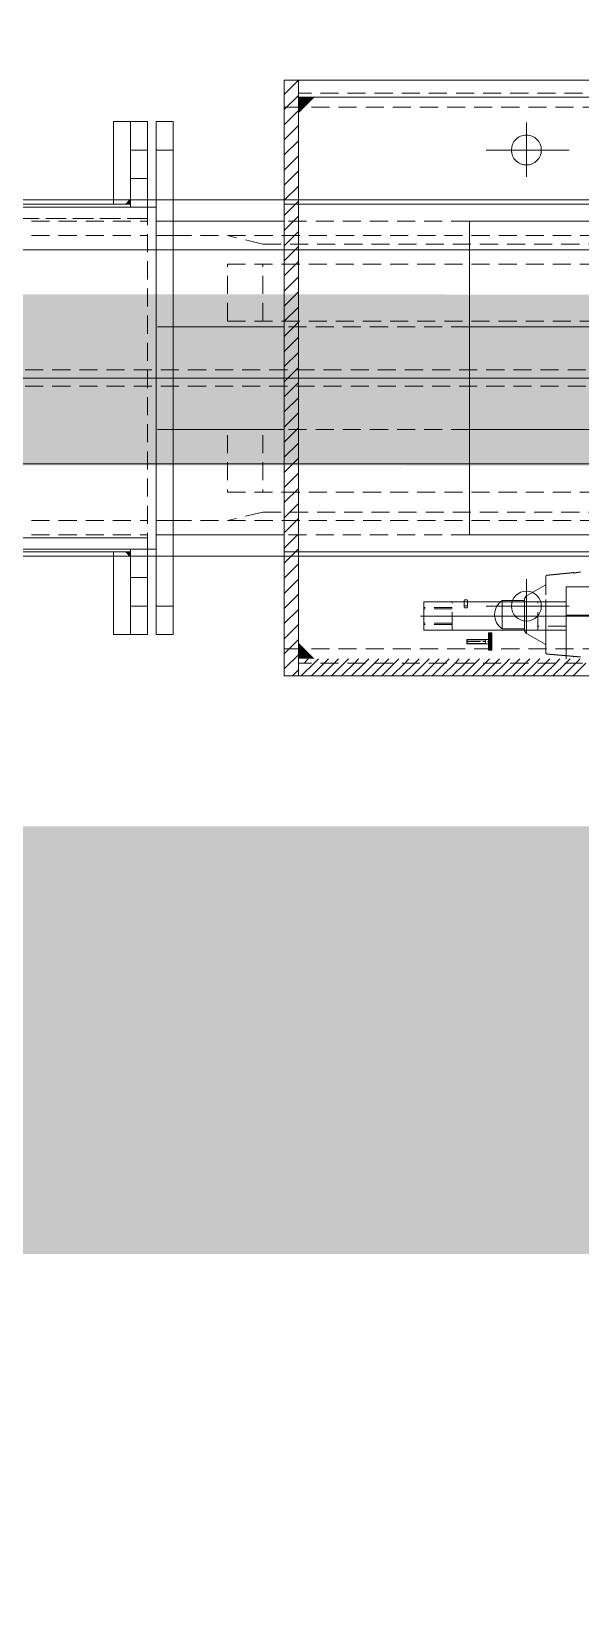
# Model space of a CAD drawing. Header units: inches. Extents: x 702888 to 852715, y 9845 to 271320.
# Drawn here: x 745590 to 745782, y 82561 to 83114 of the extents above; entities that cross this region are included whole.
import ezdxf

# ---------------------------------------------------------------- set-up
doc = ezdxf.new("R2010")
doc.units = ezdxf.units.IN
doc.header["$MEASUREMENT"] = 0
for name, pattern in [('CENTER2', [1.125, 0.75, -0.125, 0.125, -0.125]), ('GESTRICHELT2', [9.525, 6.35, -3.175]), ('HIDDEN', [9.525, 6.35, -3.175]), ('MITTE2', [725.805, 483.87, -80.645, 80.645, -80.645])]:
    doc.linetypes.add(name, pattern=pattern)
doc.layers.get('0').update_dxf_attribs({"lineweight": 5})
doc.layers.add('11000_Left', color=7, linetype='Continuous')
for name, color, linetype, lineweight in [('Beam 200', 6, 'Continuous', 0), ('CABLE TRAY', 30, 'Continuous', 5), ('chain con', 52, 'Continuous', 5), ('DUENN', 1, 'Continuous', 0), ('MITTE', 1, 'MITTE2', 0), ('Power track', 161, 'Continuous', 5), ('UNSICHTBAR', 1, 'GESTRICHELT2', 0), ('VERBINDUNGSELEMENTE', 5, 'Continuous', 0), ('VOLLINIE', 7, 'Continuous', 0)]:
    doc.layers.add(name, color=color, linetype=linetype, lineweight=lineweight)
doc.dimstyles.new('D1', dxfattribs={"dimscale": 66, "dimtxt": 2.5, "dimasz": 2.5, "dimexe": 1, "dimexo": 1, "dimgap": 1.25, "dimtad": 1, "dimdec": 0, "dimdsep": 46, "dimtxsty": 'Standard', "dimblk": 'OPEN30', "dimcen": 2.5, "dimclrd": 150, "dimclre": 150, "dimclrt": 140, "dimadec": 0, "dimazin": 0, "dimtfac": 1, "dimtdec": 0, "dimtmove": 0, "dimatfit": 3, "dimfxl": 1, "dimtfill": 1, "dimlwd": 13, "dimlwe": 13, "dimarcsym": 0})
pattern_1 = [(315, (-6350.90246, -4967.54219), (-0.0883883476, -0.0883883476), [])]

# ---------------------------------------------------------------- blocks, each defined once
blk = doc.blocks.new('_Open30')
at = {"color": 0, "linetype": 'ByBlock', "lineweight": -2}
for p, q in [((-1, 0.2679), (0, 0)), ((0, 0), (-1, -0.2679)), ((0, 0), (-1, 0))]:
    blk.add_line(p, q, dxfattribs=at)
blk = doc.blocks.new('A$C23A1')
at = {"layer": 'DUENN', "ltscale": 0.01}
for p, q in [((8.92, 3.66), (2.32, 3.66)), ((8.92, 2.44), (2.32, 2.44))]:
    blk.add_line(p, q, dxfattribs=at)
at = {"layer": 'MITTE', "ltscale": 0.01}
blk.add_line((8.92, 3.05), (1.3, 3.05), dxfattribs=at)
at = {"layer": 'VERBINDUNGSELEMENTE', "ltscale": 0.01}
for p, q in [((0.03, 5.97), (0.16, 6.1)), ((0.03, 0.13), (0.03, 5.97)), ((0.16, 6.1), (1.17, 6.1)), ((0.16, 6.1), (0.16, 0)), ((0.16, 5.85), (1.17, 5.85)), ((0.16, 5.59), (1.17, 5.59)), ((1.17, 6.1), (1.3, 5.97)), ((1.17, 6.1), (1.17, 0)), ((1.3, 5.97), (1.3, 0.13)), ((0.16, 0), (0.03, 0.13)), ((0.16, 5.34), (1.17, 5.34)), ((0.16, 5.08), (1.17, 5.08)), ((0.16, 4.83), (1.17, 4.83)), ((0.16, 4.58), (1.17, 4.58)), ((0.16, 4.32), (1.17, 4.32)), ((0.16, 4.07), (1.17, 4.07)), ((0.16, 3.81), (1.17, 3.81)), ((0.16, 3.56), (1.17, 3.56)), ((0.16, 3.31), (1.17, 3.31)), ((0.16, 3.05), (1.17, 3.05)), ((0.16, 2.8), (1.17, 2.8)), ((0.16, 2.54), (1.17, 2.54)), ((0.16, 2.29), (1.17, 2.29)), ((0.16, 2.04), (1.17, 2.04)), ((0.16, 1.78), (1.17, 1.78)), ((0.16, 1.53), (1.17, 1.53)), ((0.16, 1.27), (1.17, 1.27)), ((0.16, 1.02), (1.17, 1.02)), ((0.16, 0.77), (1.17, 0.77)), ((0.16, 0.51), (1.17, 0.51)), ((0.16, 0.26), (1.17, 0.26)), ((0.16, 0), (1.17, 0)), ((1.17, 0), (0.16, 0)), ((1.3, 0.13), (1.17, 0)), ((8.77, 3.81), (1.3, 3.81)), ((8.77, 2.29), (1.3, 2.29)), ((2.32, 3.81), (2.32, 2.29)), ((8.92, 3.66), (8.77, 3.81)), ((8.77, 3.81), (8.77, 2.29)), ((8.77, 2.29), (8.92, 2.44)), ((8.92, 3.66), (8.92, 2.44))]:
    blk.add_line(p, q, dxfattribs=at)
blk = doc.blocks.new('A$C4264')
at = {"layer": 'VERBINDUNGSELEMENTE', "ltscale": 0.01}
for p, q in [((0.04, 0.27), (0.04, 1.26)), ((2.51, 1.4), (0.38, 1.4)), ((2.51, 0.13), (0.39, 0.13)), ((0.39, 0.13), (0.39, 0.13)), ((0.74, 0.27), (0.74, 1.26)), ((2.15, 0.27), (2.15, 1.26)), ((2.85, 0.26), (2.85, 1.26))]:
    blk.add_line(p, q, dxfattribs=at)
for centre, radius, start, end in [((0.39, 0.9), 0.504, 45.7486, 134.3033), ((0.39, 0.63), 0.504, 225.7042, 314.244), ((1.44, -0.4), 1.8, 67.0331, 112.9669), ((1.44, 1.99), 1.86, 247.8013, 292.1987), ((2.5, 0.89), 0.514, 47.2903, 133.8238), ((2.5, 0.66), 0.532, 228.0126, 310.8733)]:
    blk.add_arc(centre, radius, start, end, dxfattribs=at)
blk = doc.blocks.new('Antrieb_262_t500_Draufsicht')
at = {"layer": 'DUENN'}
h = blk.add_hatch(dxfattribs=at)
h.set_pattern_fill('ANSI31', color=256, scale=30, style=0)
h.set_pattern_definition([(45, (8539.1976, 400.858), (-2.6516504, 2.6516504), [])])
h.paths.add_polyline_path([(1055, 104.5), (1050, 104.5), (1050, 98.5), (1050, 0), (1055, 0)])
h.paths.add_polyline_path([(1055, 0), (1050, 0), (1050, -104.5), (1055, -104.5)])
for p, q in [((1050, 104.5), (779.22, 104.5)), ((1050, 98.5), (1050, 104.5)), ((956, 98.5), (956, 73.2)), ((1055, 95), (1055, 95)), ((1055, 95), (1055, 55)), ((1094, 90), (1094, -90)), ((1100, 90), (1094, 90)), ((1100, -90), (1100, 90)), ((930, 83.5), (956, 83.5)), ((930, 83.5), (956, 83.5)), ((930, 83.2), (956, 83.2)), ((956, 88.5), (956, 78.5)), ((956, 88.5), (1006, 88.5)), ((1006, 88.5), (1006, 78.5)), ((956, 78.5), (1006, 78.5)), ((1094, 80), (1100, 80)), ((956, 73.2), (794.87, 73.2)), ((990, 55), (787.89, 55)), ((990, 55), (990, 0)), ((1094, 55), (1055, 55)), ((990, 18), (823, 18)), ((1094, 18), (1055, 18)), ((990, -55), (990, 0)), ((1094, 0), (1100, 0)), ((990, -18), (825, -18)), ((1094, -18), (1055, -18)), ((990, -55), (475, -55)), ((990, -55), (475, -55)), ((1094, -55), (1055, -55)), ((1055, -95), (1055, -55)), ((1094, -80), (1100, -80)), ((1094, -90), (1100, -90)), ((-1050, -98.5), (1050, -98.5)), ((1055, -95), (1055, -95)), ((1050, -104.5), (-1050, -104.5))]:
    blk.add_line(p, q)
at = {"color": 1, "linetype": 'GESTRICHELT2'}
for p, q in [((949.08, 100), (953.58, 104.5)), ((951.12, 98.5), (952.62, 100)), ((952.62, 100), (957.12, 104.5)), ((954.66, 98.5), (956.16, 100)), ((956.16, 100), (960.66, 104.5)), ((958.19, 98.5), (959.69, 100)), ((959.69, 100), (964.19, 104.5)), ((961.73, 98.5), (963.23, 100)), ((963.23, 100), (967.73, 104.5)), ((965.26, 98.5), (966.76, 100)), ((966.76, 100), (971.26, 104.5)), ((968.8, 98.5), (970.3, 100)), ((972.33, 98.5), (973.83, 100)), ((975.87, 98.5), (977.37, 100)), ((979.4, 98.5), (980.9, 100)), ((982.94, 98.5), (984.44, 100)), ((986.47, 98.5), (987.97, 100)), ((990.01, 98.5), (991.51, 100)), ((993.55, 98.5), (995.05, 100)), ((997.08, 98.5), (998.58, 100)), ((1000.62, 98.5), (1002.12, 100)), ((1004.15, 98.5), (1005.65, 100)), ((1007.69, 98.5), (1009.19, 100)), ((1011.22, 98.5), (1012.72, 100)), ((1014.76, 98.5), (1016.26, 100)), ((1018.29, 98.5), (1019.79, 100)), ((1021.83, 98.5), (1023.33, 100)), ((1025.37, 98.5), (1026.87, 100)), ((1028.9, 98.5), (1030.4, 100)), ((1032.44, 98.5), (1033.94, 100)), ((1035.97, 98.5), (1037.47, 100)), ((1039.51, 98.5), (1041.01, 100)), ((1043.04, 98.5), (1044.54, 100)), ((1046.58, 98.5), (1048.08, 100)), ((956, 87), (966, 87)), ((966, 88.5), (966, 78.5)), ((996, 88.5), (996, 78.5)), ((996, 86.5), (1006, 86.5)), ((996, 86), (1006, 86)), ((956, 80), (966, 80)), ((996, 81), (1006, 81)), ((996, 80.5), (1006, 80.5))]:
    blk.add_line(p, q, dxfattribs=at)
at = {"color": 1}
for p, q in [((970.3, 100), (974.8, 104.5)), ((973.83, 100), (978.33, 104.5)), ((977.37, 100), (981.87, 104.5)), ((980.9, 100), (985.4, 104.5)), ((984.44, 100), (988.94, 104.5)), ((987.97, 100), (992.47, 104.5)), ((991.51, 100), (996.01, 104.5)), ((995.05, 100), (999.55, 104.5)), ((998.58, 100), (1003.08, 104.5)), ((1002.12, 100), (1006.62, 104.5)), ((1005.65, 100), (1010.15, 104.5)), ((1009.19, 100), (1013.69, 104.5)), ((1012.72, 100), (1017.22, 104.5)), ((1016.26, 100), (1020.76, 104.5)), ((1019.79, 100), (1024.29, 104.5)), ((1023.33, 100), (1027.83, 104.5)), ((1026.87, 100), (1031.37, 104.5)), ((1030.4, 100), (1034.9, 104.5)), ((1033.94, 100), (1038.44, 104.5)), ((1037.47, 100), (1041.97, 104.5)), ((1041.01, 100), (1045.51, 104.5)), ((1044.54, 100), (1049.04, 104.5))]:
    blk.add_line(p, q, dxfattribs=at)
at = {"color": 1, "linetype": 'MITTE2'}
blk.add_line((955.45, 83.5), (1007.18, 83.5), dxfattribs=at)
blk.add_lwpolyline([(1055, -104.5), (1050, -104.5), (1050, 104.5), (1055, 104.5)], close=True)
for centre in [(970, 80), (970, -80)]:
    blk.add_circle(centre, 5.25)
at = {"layer": '11000_Left', "color": 5, "linetype": 'Continuous'}
for p, q in [((950.99, 97.97), (953.34, 97.72)), ((962.89, 96.71), (953.61, 97.61)), ((953.34, 68.28), (950.99, 68.03)), ((953.61, 68.39), (962.89, 69.29))]:
    blk.add_line(p, q, dxfattribs=at)
at = {"layer": '11000_Left', "color": 5, "linetype": 'Continuous', "lineweight": 13}
for p, q in [((963.16, 96.41), (963.16, 89.97)), ((963.16, 89.97), (963.16, 88.29)), ((969.91, 89.6), (963.41, 93.36)), ((963.16, 88.29), (963.16, 77.71)), ((970.66, 88.3), (970.66, 77.7)), ((978.48, 88), (970.66, 88)), ((978.48, 88), (978.48, 78)), ((970.66, 78), (978.48, 78)), ((963.16, 76.03), (963.16, 69.59)), ((963.41, 72.64), (969.91, 76.4))]:
    blk.add_line(p, q, dxfattribs=at)
at = {"layer": '11000_Left', "color": 5, "linetype": 'Continuous'}
for points in [[(953.61, 97.61), (953.6, 97.61, -0.004712), (953.59, 97.61, -0.004612), (953.58, 97.61, -0.004588), (953.57, 97.61, -0.004662), (953.57, 97.61, -0.004698), (953.56, 97.61, -0.004725), (953.55, 97.62, -0.004744), (953.54, 97.62, -0.004781), (953.53, 97.62, -0.004804), (953.52, 97.62, -0.004837), (953.51, 97.63, -0.004857), (953.5, 97.63, -0.004886), (953.49, 97.63, -0.004909), (953.48, 97.64, -0.004948), (953.47, 97.64, -0.004953), (953.46, 97.64, -0.004949), (953.45, 97.65, -0.005011), (953.44, 97.65, -0.005143), (953.44, 97.66, -0.005007), (953.43, 97.66, -0.004686), (953.42, 97.67, -0.005204), (953.41, 97.67, -0.006252), (953.4, 97.68, -0.004727), (953.39, 97.68, -0.001569), (953.38, 97.69, -0.006745), (953.37, 97.69, -0.011666), (953.36, 97.7, -0.005674), (953.34, 97.72, -0.002984)], [(953.34, 68.28), (953.35, 68.29, -0.00515), (953.36, 68.29, -0.00519), (953.36, 68.3, -0.005193), (953.37, 68.31, -0.00517), (953.38, 68.31, -0.005158), (953.39, 68.32, -0.005144), (953.4, 68.32, -0.005133), (953.41, 68.33, -0.005114), (953.42, 68.33, -0.005102), (953.43, 68.34, -0.005081), (953.44, 68.34, -0.005066), (953.44, 68.35, -0.005041), (953.45, 68.35, -0.005028), (953.46, 68.36, -0.00501), (953.47, 68.36, -0.004982), (953.48, 68.36, -0.004928), (953.49, 68.37, -0.004947), (953.5, 68.37, -0.005007), (953.51, 68.37, -0.00486), (953.52, 68.38, -0.004537), (953.53, 68.38, -0.004941), (953.54, 68.38, -0.005785), (953.55, 68.38, -0.004454), (953.56, 68.39, -0.001699), (953.56, 68.39, -0.00608), (953.57, 68.39, -0.010334), (953.59, 68.39, -0.005146), (953.61, 68.39, -0.002774)], [(953.39, 68.32), (953.4, 68.32, -0.004064), (953.4, 68.33, -0.0041), (953.41, 68.33, -0.004106), (953.42, 68.34, -0.004082), (953.43, 68.34, -0.00407), (953.43, 68.34, -0.004058), (953.44, 68.35, -0.00405), (953.45, 68.35, -0.004033), (953.45, 68.35, -0.004023), (953.46, 68.36, -0.004007), (953.47, 68.36, -0.003996), (953.48, 68.36, -0.003976), (953.48, 68.37, -0.003967), (953.49, 68.37, -0.003955), (953.5, 68.37, -0.003934), (953.51, 68.37, -0.003892), (953.51, 68.38, -0.00391), (953.52, 68.38, -0.003961), (953.53, 68.38, -0.003845), (953.54, 68.38, -0.003589), (953.54, 68.38, -0.003917), (953.55, 68.39, -0.004601), (953.56, 68.39, -0.003533), (953.57, 68.39, -0.001323), (953.57, 68.39, -0.004851), (953.58, 68.39, -0.008264), (953.59, 68.39, -0.004101), (953.61, 68.39, -0.002204)]]:
    blk.add_lwpolyline(points, format="xyb", dxfattribs=at)
at = {"layer": '11000_Left', "color": 5, "linetype": 'Continuous', "lineweight": 13}
for points in [[(963.16, 96.41), (963.16, 96.42, 0.005814), (963.16, 96.43, 0.005665), (963.16, 96.43, 0.005629), (963.16, 96.44, 0.005739), (963.16, 96.45, 0.005793), (963.16, 96.45, 0.005832), (963.16, 96.46, 0.00586), (963.15, 96.47, 0.005914), (963.15, 96.48, 0.005947), (963.15, 96.48, 0.005993), (963.15, 96.49, 0.006022), (963.15, 96.5, 0.006066), (963.15, 96.5, 0.006093), (963.14, 96.51, 0.006133), (963.14, 96.52, 0.006157), (963.14, 96.53, 0.006194), (963.13, 96.53, 0.006215), (963.13, 96.54, 0.006247), (963.13, 96.55, 0.006266), (963.12, 96.55, 0.006294), (963.12, 96.56, 0.006309), (963.12, 96.57, 0.006332), (963.11, 96.57, 0.006345), (963.11, 96.58, 0.006363), (963.11, 96.59, 0.006373), (963.1, 96.59, 0.006386), (963.1, 96.6, 0.006392), (963.09, 96.6, 0.0064), (963.09, 96.61, 0.006403), (963.08, 96.62, 0.006406), (963.08, 96.62, 0.006406), (963.07, 96.63, 0.006403), (963.06, 96.63, 0.0064), (963.06, 96.64, 0.006392), (963.05, 96.64, 0.006386), (963.05, 96.65, 0.006373), (963.04, 96.65, 0.006363), (963.04, 96.66, 0.006345), (963.03, 96.66, 0.006332), (963.02, 96.67, 0.00631), (963.02, 96.67, 0.006293), (963.01, 96.67, 0.006263), (963, 96.68, 0.006248), (963, 96.68, 0.006225), (962.99, 96.68, 0.006191), (962.98, 96.69, 0.006122), (962.98, 96.69, 0.006143), (962.97, 96.69, 0.006212), (962.96, 96.7, 0.00603), (962.96, 96.7, 0.005631), (962.95, 96.7, 0.006119), (962.94, 96.7, 0.007142), (962.94, 96.7, 0.005515), (962.93, 96.71, 0.002146), (962.92, 96.71, 0.00748), (962.91, 96.71, 0.012684), (962.9, 96.71, 0.00634), (962.89, 96.71, 0.003429)], [(963.13, 96.55), (963.12, 96.55, 0.004835), (963.12, 96.56, 0.004812), (963.12, 96.56, 0.004807), (963.12, 96.57, 0.004834), (963.11, 96.57, 0.004849), (963.11, 96.58, 0.004857), (963.11, 96.58, 0.004863), (963.11, 96.58, 0.004872), (963.1, 96.59, 0.004877), (963.1, 96.59, 0.004883), (963.1, 96.6, 0.004883), (963.09, 96.6, 0.00488), (963.09, 96.61, 0.004885), (963.09, 96.61, 0.004901), (963.08, 96.61, 0.004756), (963.08, 96.62, 0.004421), (963.08, 96.62, 0.00429), (963.07, 96.62, 0.004326), (963.07, 96.63, 0.004336), (963.07, 96.63, 0.004324), (963.06, 96.64, 0.004319), (963.06, 96.64, 0.004317), (963.05, 96.64, 0.004315), (963.05, 96.65, 0.004308), (963.05, 96.65, 0.004304), (963.04, 96.65, 0.004297), (963.04, 96.66, 0.004291), (963.03, 96.66, 0.004282), (963.03, 96.66, 0.004276), (963.02, 96.66, 0.004266), (963.02, 96.67, 0.004259), (963.02, 96.67, 0.004247), (963.01, 96.67, 0.004239), (963.01, 96.67, 0.004225), (963, 96.68, 0.004217), (963, 96.68, 0.004202), (962.99, 96.68, 0.004192), (962.99, 96.68, 0.004176), (962.98, 96.69, 0.004166), (962.98, 96.69, 0.004149), (962.98, 96.69, 0.004137), (962.97, 96.69, 0.004116), (962.97, 96.69, 0.004107), (962.96, 96.7, 0.004094), (962.96, 96.7, 0.004072), (962.95, 96.7, 0.004029), (962.95, 96.7, 0.004046), (962.94, 96.7, 0.004099), (962.94, 96.7, 0.003979), (962.93, 96.7, 0.003714), (962.93, 96.71, 0.004052), (962.92, 96.71, 0.004757), (962.92, 96.71, 0.003654), (962.92, 96.71, 0.001371), (962.91, 96.71, 0.005014), (962.91, 96.71, 0.008538), (962.9, 96.71, 0.004239), (962.89, 96.71, 0.002279)], [(963.41, 93.36), (963.4, 93.36, -0.004235), (963.39, 93.36, -0.00418), (963.39, 93.37, -0.004166), (963.38, 93.37, -0.004207), (963.37, 93.38, -0.004228), (963.37, 93.38, -0.004242), (963.36, 93.39, -0.004252), (963.35, 93.39, -0.004272), (963.35, 93.4, -0.004283), (963.34, 93.4, -0.0043), (963.33, 93.41, -0.00431), (963.33, 93.42, -0.004326), (963.32, 93.42, -0.004335), (963.31, 93.43, -0.004349), (963.31, 93.43, -0.004358), (963.3, 93.44, -0.00437), (963.29, 93.45, -0.004378), (963.29, 93.45, -0.004389), (963.28, 93.46, -0.004395), (963.28, 93.47, -0.004405), (963.27, 93.47, -0.00441), (963.27, 93.48, -0.004418), (963.26, 93.49, -0.004422), (963.26, 93.49, -0.004428), (963.25, 93.5, -0.004431), (963.24, 93.51, -0.004436), (963.24, 93.52, -0.004438), (963.24, 93.52, -0.004441), (963.23, 93.53, -0.004442), (963.23, 93.54, -0.004442), (963.22, 93.55, -0.004442), (963.22, 93.55, -0.004441), (963.21, 93.56, -0.00444), (963.21, 93.57, -0.004438), (963.21, 93.58, -0.004436), (963.2, 93.59, -0.004431), (963.2, 93.59, -0.004428), (963.19, 93.6, -0.004422), (963.19, 93.61, -0.004418), (963.19, 93.62, -0.00441), (963.19, 93.63, -0.004404), (963.18, 93.64, -0.004393), (963.18, 93.64, -0.004389), (963.18, 93.65, -0.004385), (963.18, 93.66, -0.004368), (963.17, 93.67, -0.004331), (963.17, 93.68, -0.004357), (963.17, 93.69, -0.004425), (963.17, 93.7, -0.004298), (963.17, 93.7, -0.004015), (963.16, 93.71, -0.004395), (963.16, 93.72, -0.005183), (963.16, 93.73, -0.00397), (963.16, 93.74, -0.001458), (963.16, 93.75, -0.005488), (963.16, 93.76, -0.009375), (963.16, 93.77, -0.004636), (963.16, 93.79, -0.002482)], [(962.89, 69.29), (962.89, 69.29, 0.005813), (962.9, 69.29, 0.005665), (962.91, 69.29, 0.005628), (962.91, 69.29, 0.005739), (962.92, 69.29, 0.005792), (962.93, 69.29, 0.005831), (962.94, 69.3, 0.005859), (962.94, 69.3, 0.005914), (962.95, 69.3, 0.005946), (962.96, 69.3, 0.005993), (962.96, 69.3, 0.006021), (962.97, 69.31, 0.006065), (962.98, 69.31, 0.006092), (962.98, 69.31, 0.006132), (962.99, 69.32, 0.006157), (963, 69.32, 0.006193), (963, 69.32, 0.006215), (963.01, 69.33, 0.006247), (963.02, 69.33, 0.006265), (963.02, 69.33, 0.006293), (963.03, 69.34, 0.006309), (963.04, 69.34, 0.006332), (963.04, 69.35, 0.006345), (963.05, 69.35, 0.006363), (963.05, 69.36, 0.006372), (963.06, 69.36, 0.006385), (963.06, 69.37, 0.006392), (963.07, 69.37, 0.0064), (963.08, 69.38, 0.006403), (963.08, 69.38, 0.006406), (963.09, 69.39, 0.006406), (963.09, 69.4, 0.006403), (963.1, 69.4, 0.0064), (963.1, 69.41, 0.006392), (963.11, 69.41, 0.006386), (963.11, 69.42, 0.006373), (963.11, 69.43, 0.006363), (963.12, 69.43, 0.006345), (963.12, 69.44, 0.006332), (963.12, 69.45, 0.00631), (963.13, 69.45, 0.006293), (963.13, 69.46, 0.006263), (963.13, 69.47, 0.006248), (963.14, 69.47, 0.006225), (963.14, 69.48, 0.006191), (963.14, 69.49, 0.006122), (963.15, 69.5, 0.006143), (963.15, 69.5, 0.006212), (963.15, 69.51, 0.00603), (963.15, 69.52, 0.005631), (963.15, 69.52, 0.006119), (963.15, 69.53, 0.007142), (963.16, 69.54, 0.005515), (963.16, 69.55, 0.002146), (963.16, 69.55, 0.00748), (963.16, 69.56, 0.012684), (963.16, 69.57, 0.00634), (963.16, 69.59, 0.003429)]]:
    blk.add_lwpolyline(points, format="xyb", dxfattribs=at)
for centre, radius, start, end in [((969.16, 88.3), 1.5, 0, 60), ((975.16, 83), 6, 0, 56.4427), ((975.16, 83), 6, 303.5573, 0), ((969.16, 77.7), 1.5, 300, 0), ((963.66, 72.21), 0.5, 120, 180)]:
    blk.add_arc(centre, radius, start, end, dxfattribs=at)
at = {"layer": 'MITTE'}
for p, q in [((970, 70.56), (970, 89.63)), ((970, 83.07), (970, 77.29)), ((984.12, 80), (955, 80)), ((974.12, 80), (966.08, 80)), ((-1071.27, 0), (1052.55, 0)), ((1100, 0), (0, 0)), ((1100, 0), (0, 0)), ((970, -70.56), (970, -89.63)), ((970, -83.07), (970, -77.29)), ((984.12, -80), (955, -80)), ((974.12, -80), (966.08, -80))]:
    blk.add_line(p, q, dxfattribs=at)
at = {"layer": 'UNSICHTBAR'}
for p, q in [((-1050, 100), (1050, 100)), ((1055, 95), (193, 95)), ((1050, 61), (0, 61)), ((1055, 61), (0, 61)), ((1094, 50), (0, 50)), ((990, 55), (1055, 55)), ((1062.5, 47), (1075, 50)), ((1094, 55), (1100, 55)), ((1094, 50), (1100, 50)), ((1062.5, 47), (0, 47)), ((1075, 40), (0, 40)), ((1062.5, 20), (1062.5, 40)), ((1075, 20), (1075, 40)), ((990, 18), (1055, 18)), ((1094, 18), (1099.54, 18)), ((1075, -20), (794.71, -20)), ((990, -18), (1055, -18)), ((1062.5, -20), (1062.5, -40)), ((1075, -20), (1075, -40)), ((1094, -18), (1099.54, -18)), ((1075, -40), (795, -40)), ((1062.5, -47), (0, -47)), ((1062.5, -47), (1075, -50)), ((1094, -50), (0, -50)), ((990, -55), (1055, -55)), ((1094, -50), (1100, -50)), ((1094, -55), (1100, -55)), ((1050, -61), (0, -61)), ((1055, -61), (0, -61)), ((1055, -95), (0, -95)), ((-1050, -100), (1050, -100))]:
    blk.add_line(p, q, dxfattribs=at)
blk.add_circle((970, -80), 5.25, dxfattribs=at)
at = {"layer": 'VOLLINIE'}
for points in [[(1044.34, 98.5), (1050, 92.84), (1050, 98.5)], [(1044.34, -98.5), (1050, -92.84), (1050, -98.5)]]:
    blk.add_solid(points, dxfattribs=at)
at = {"layer": 'VERBINDUNGSELEMENTE', "extrusion": (0, 0, -1)}
for name, p, zscale, rotation in [('A$C23A1', (-982.04, 95.52), -1, 180), ('A$C4264', (-990.49, 77.81), -1.000000000000001, 90)]:
    blk.add_blockref(name, p, dxfattribs=dict(at, zscale=zscale, rotation=rotation))
blk = doc.blocks.new('Bogenspannstation_R1000_262')
at = {"layer": 'VOLLINIE', "linetype": 'Continuous'}
h = blk.add_hatch(dxfattribs=at)
h.set_pattern_fill('ANSI31', color=256, style=0)
h.set_pattern_definition(pattern_1)
edge = h.paths.add_edge_path()
edge.add_line((343, -937.29), (341.38, -939.01))
edge.add_line((343, -939), (341.38, -939))
edge.add_line((343, -937.29), (343, -939))
h = blk.add_hatch(dxfattribs=at)
h.set_pattern_fill('ANSI31', color=256, style=0)
h.set_pattern_definition(pattern_1)
edge = h.paths.add_edge_path()
edge.add_line((343, -1062.71), (341.38, -1060.99))
edge.add_line((343, -1061), (341.38, -1061))
edge.add_line((343, -1062.71), (343, -1061))
at = {"layer": 'MITTE'}
for p, q in [((343, -930), (349, -930)), ((-456, -1000), (377.84, -1000)), ((343, -1070), (349, -1070))]:
    blk.add_line(p, q, dxfattribs=at)
at = {"layer": 'UNSICHTBAR'}
for p, q in [((349, -1060), (349, -940)), ((-349, -944), (349, -944)), ((-349, -945), (349, -945)), ((-344, -944), (349, -944)), ((-349, -1055), (349, -1055)), ((349, -1056), (-349, -1056)), ((-344, -1056), (343, -1056))]:
    blk.add_line(p, q, dxfattribs=at)
for points in [[(-349, -950), (349, -950)], [(-349, -1050), (349, -1050)]]:
    blk.add_lwpolyline(points, dxfattribs=at)
at = {"layer": 'VOLLINIE'}
for p, q in [((343, -910), (337, -910)), ((337, -910), (337, -939)), ((343, -910), (343, -940)), ((343, -910), (349, -910)), ((343, -940), (343, -910)), ((349, -910), (349, -940)), ((343, -920), (349, -920)), ((-352, -940), (352, -940)), ((-343, -939), (343, -939)), ((343, -937.29), (341.38, -939.01)), ((343, -939), (341.38, -939)), ((343, -937.29), (343, -939)), ((343, -939), (343, -940)), ((352, -1060), (352, -940)), ((352, -1060), (-352, -1060)), ((-343, -1061), (343, -1061)), ((337, -1090), (337, -1061)), ((343, -1062.71), (341.38, -1060.99)), ((343, -1061), (341.38, -1061)), ((343, -1090), (343, -1060)), ((343, -1060), (343, -1090)), ((343, -1062.71), (343, -1061)), ((349, -1090), (349, -1060)), ((343, -1080), (349, -1080)), ((343, -1090), (337, -1090)), ((343, -1090), (349, -1090))]:
    blk.add_line(p, q, dxfattribs=at)
blk = doc.blocks.new('T6YY6')
at = {"linetype": 'CENTER2', "ltscale": 80}
blk.add_line((706263.83, 77134.13), (706263.83, 83265.35), dxfattribs=at)
for p, q in [((706201.33, 77210.38), (706201.33, 83210.38)), ((706326.33, 77210.38), (706326.33, 83210.38))]:
    blk.add_line(p, q)
at = {"linetype": 'HIDDEN'}
for p, q in [((706260.98, 83210.38), (706260.98, 77210.38)), ((706266.68, 83210.38), (706266.68, 77210.38))]:
    blk.add_line(p, q, dxfattribs=at)

msp = doc.modelspace()

# ---------------------------------------------------------------- linework, layer by layer
at = {"color": 161}
msp.add_lwpolyline([(745297.939, 82962.863), (746994.135, 82962.863), (746994.135, 83037.863), (745297.939, 83037.863)], close=True, dxfattribs=at)
at = {"layer": 'CABLE TRAY'}
msp.add_lwpolyline([(751044.526, 82760.671, 150, 150, 0), (749727.775, 82760.671, 150, 150, 0), (749727.775, 82760.671, 150, 150, 0), (746414.737, 82760.671, 150, 150, 0), (745260.439, 82760.671, 150, 150, 0), (745260.439, 81592.912, 0, 0, 0)], format="xyseb", dxfattribs=at)
at = {"layer": 'chain con', "color": 51, "true_color": 0xf7f281}
msp.add_lwpolyline([(774481.822, 78593, 92.306, 92.306, 0), (750590.002, 78592.912, 60, 60, -0.4142096), (749590.002, 79592.912, 60, 60, 0), (749587.152, 82068.357, 60, 60, 0.3942534), (748590.002, 82990.062, 60, 60, 0), (744825.41, 82992.912, 60, 60, 0.9969952), (744831.41, 80992.912, 60, 60, 0), (747344.467, 80992.912, 60, 60, -0.4372922), (748344.455, 79898.343, 60, 60, 0), (748344.455, 75623.97, 60, 60, 0.8803588), (750308.343, 75357.663, 60, 60, 0), (750852.668, 77327.83, 60, 60, 0.4149154), (750852.668, 77327.83, 60, 60, 0.4981582), (749888.78, 78589.136, 60, 60, 0), (731828.668, 78592.915, 60, 60, -0.4142669)], format="xyseb", dxfattribs=at)
at = {"layer": 'Power track', "ltscale": 20}
msp.add_lwpolyline([(745630.41, 80992.912), (744831.41, 80992.912, -1), (744831.41, 82992.912), (748590.002, 82992.912)], format="xyb", dxfattribs=at)

# ---------------------------------------------------------------- block references
at = {"rotation": 180}
msp.add_blockref('Antrieb_262_t500_Draufsicht', (746733.41, 82992.912), dxfattribs=at)
at = {"color": 7, "linetype": 'Continuous', "lineweight": 30, "xscale": -1, "rotation": 180}
msp.add_blockref('Bogenspannstation_R1000_262', (745281.41, 81992.912), dxfattribs=at)
at = {"layer": 'Beam 200', "rotation": 90}
msp.add_blockref('T6YY6', (826359.401, -623270.919), dxfattribs=at)

# ---------------------------------------------------------------- leaders
msp.add_leader([(744124.304, 82700.019), (745103.543, 85727.79), (749396.939, 85727.79)], dimstyle='D1', override={"dimscale": 180})

doc.saveas('drawing.dxf')
